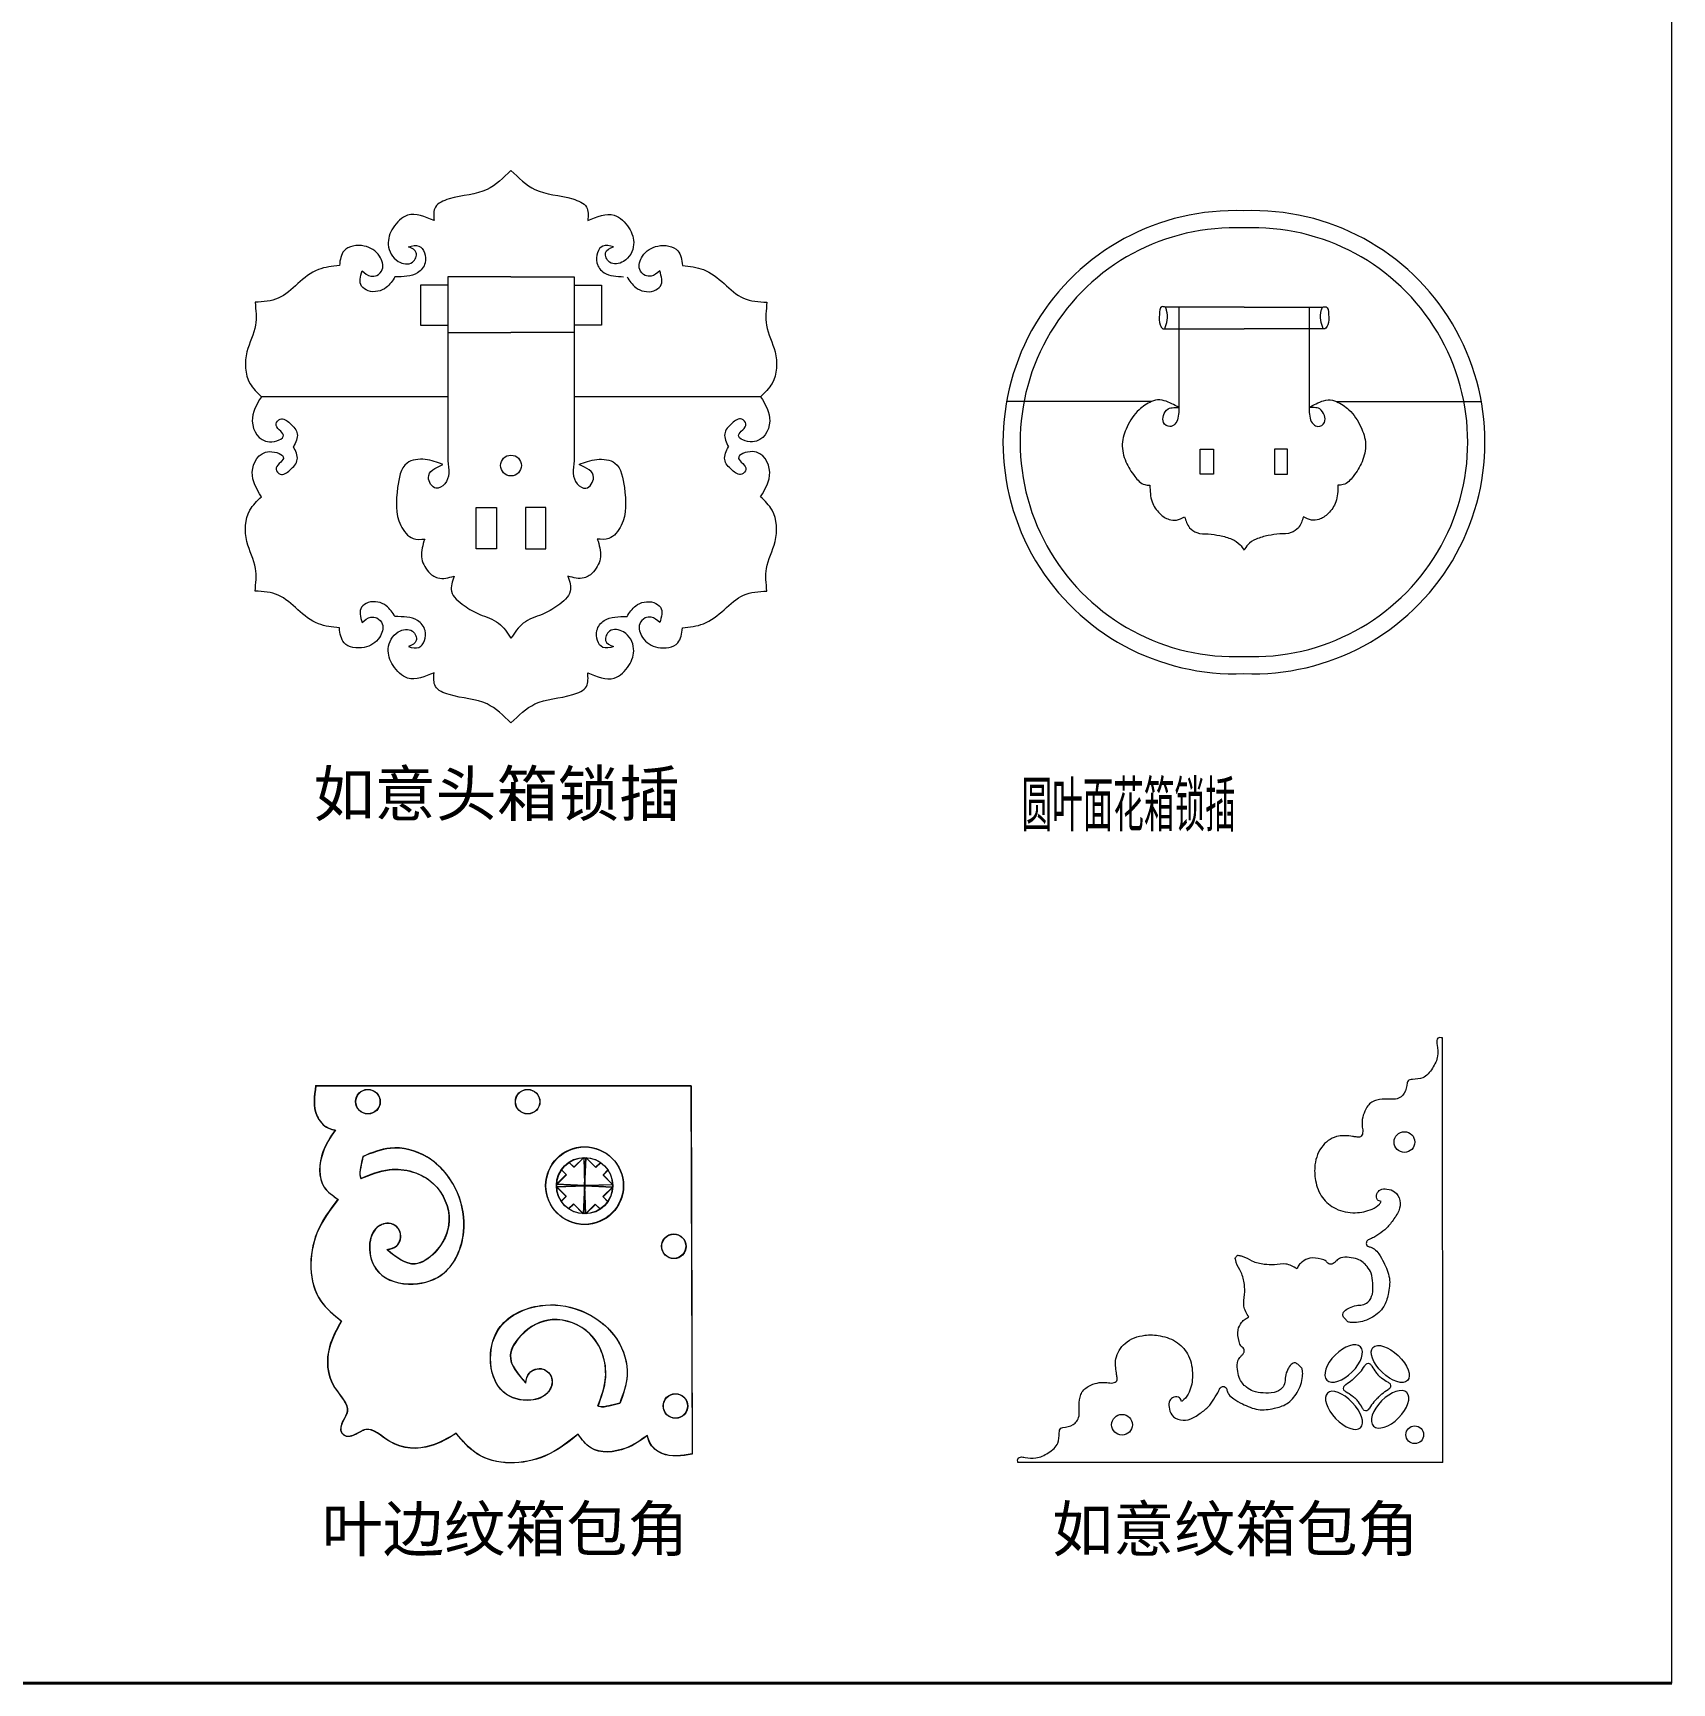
# Model space of a CAD drawing. Header units: millimetres. Extents: x -51923 to -51163, y -26833 to -26390.
# Drawn here: x -51779.7 to -51670, y -26832.9 to -26722.4 of the extents above; entities that cross this region are included whole.
import ezdxf

# ---------------------------------------------------------------- set-up
doc = ezdxf.new("R2010")
doc.units = ezdxf.units.MM
doc.header["$LTSCALE"] = 0.35
doc.styles.get("Standard").update_dxf_attribs({"font": 'simhei.ttf', "width": 0.5})
doc.styles.add('样式 1', font='simhei.ttf')

msp = doc.modelspace()

# ---------------------------------------------------------------- linework, layer by layer
at = {"lineweight": 5}
msp.add_line((-51669.97, -26832.91), (-51669.97, -26492.85), dxfattribs=at)
at = {"lineweight": 13}
for p, q in [((-51751.94, -26746.76), (-51764.41, -26746.76)), ((-51730.99, -26746.76), (-51743.47, -26746.76)), ((-51685.32, -26818.15), (-51685.34, -26789.7)), ((-51760.78, -26792.9), (-51735.66, -26792.9)), ((-51760.76, -26792.92), (-51735.64, -26792.91)), ((-51735.66, -26792.9), (-51735.58, -26817.56)), ((-51735.64, -26792.91), (-51735.57, -26817.58)), ((-51742.83, -26797.71), (-51743.49, -26798.36)), ((-51742.82, -26797.72), (-51743.48, -26798.37)), ((-51742.83, -26797.71), (-51742.78, -26799.59)), ((-51742.82, -26797.72), (-51742.76, -26799.61)), ((-51742.78, -26799.59), (-51742.68, -26797.71)), ((-51742.76, -26799.61), (-51742.67, -26797.73)), ((-51742.04, -26798.37), (-51742.68, -26797.71)), ((-51742.02, -26798.38), (-51742.67, -26797.73)), ((-51744, -26798.86), (-51744.66, -26799.5)), ((-51743.99, -26798.87), (-51744.64, -26799.52)), ((-51744, -26798.86), (-51744.33, -26798.52)), ((-51743.99, -26798.87), (-51744.31, -26798.54)), ((-51743.49, -26798.36), (-51743.82, -26798.02)), ((-51743.48, -26798.37), (-51743.8, -26798.04)), ((-51742.04, -26798.37), (-51741.71, -26798.04)), ((-51742.02, -26798.38), (-51741.69, -26798.06)), ((-51741.54, -26798.88), (-51741.21, -26798.55)), ((-51740.89, -26799.54), (-51741.54, -26798.88)), ((-51741.52, -26798.89), (-51741.19, -26798.57)), ((-51740.88, -26799.55), (-51741.52, -26798.89)), ((-51742.78, -26799.59), (-51744.66, -26799.5)), ((-51744.66, -26799.65), (-51742.78, -26799.59)), ((-51744.66, -26799.65), (-51744.01, -26800.31)), ((-51744.65, -26799.67), (-51742.76, -26799.61)), ((-51744.65, -26799.67), (-51744, -26800.32)), ((-51742.76, -26799.61), (-51744.64, -26799.52)), ((-51742.78, -26799.59), (-51742.87, -26801.48)), ((-51742.76, -26799.61), (-51742.85, -26801.49)), ((-51740.89, -26799.54), (-51742.78, -26799.59)), ((-51742.78, -26799.59), (-51740.89, -26799.68)), ((-51742.72, -26801.48), (-51742.78, -26799.59)), ((-51740.88, -26799.55), (-51742.76, -26799.61)), ((-51742.76, -26799.61), (-51740.88, -26799.7)), ((-51742.7, -26801.49), (-51742.76, -26799.61)), ((-51741.55, -26800.33), (-51740.89, -26799.68)), ((-51741.54, -26800.35), (-51740.88, -26799.7)), ((-51744.01, -26800.31), (-51744.35, -26800.64)), ((-51744, -26800.32), (-51744.33, -26800.65)), ((-51743.51, -26800.82), (-51743.85, -26801.14)), ((-51743.5, -26800.83), (-51743.83, -26801.16)), ((-51743.51, -26800.82), (-51742.87, -26801.48)), ((-51743.5, -26800.83), (-51742.85, -26801.49)), ((-51742.72, -26801.48), (-51742.06, -26800.83)), ((-51742.7, -26801.49), (-51742.05, -26800.85)), ((-51742.06, -26800.83), (-51741.73, -26801.16)), ((-51742.05, -26800.85), (-51741.72, -26801.18)), ((-51741.55, -26800.33), (-51741.22, -26800.66)), ((-51741.54, -26800.35), (-51741.21, -26800.68)), ((-51685.32, -26818.15), (-51713.76, -26818.15))]:
    msp.add_line(p, q, dxfattribs=at)
at = {"lineweight": 40, "ltscale": 3}
msp.add_line((-51669.97, -26832.91), (-51923.06, -26832.91), dxfattribs=at)
at = {"lineweight": 13}
for points in [[(-51747.7, -26738.73), (-51751.94, -26738.73), (-51751.94, -26742.46), (-51747.7, -26742.46)], [(-51747.7, -26738.73), (-51743.47, -26738.73), (-51743.47, -26742.46), (-51747.7, -26742.46)], [(-51751.94, -26739.3), (-51753.75, -26739.3), (-51753.75, -26741.98), (-51751.94, -26741.98)], [(-51743.47, -26739.3), (-51741.65, -26739.3), (-51741.65, -26741.98), (-51743.47, -26741.98)], [(-51698.62, -26740.76), (-51703.89, -26740.76)], [(-51702.99, -26740.76), (-51702.99, -26747.68)], [(-51698.62, -26740.76), (-51693.35, -26740.76)], [(-51694.26, -26740.76), (-51694.26, -26747.68)], [(-51751.94, -26742.46), (-51751.94, -26751.05)], [(-51743.47, -26742.46), (-51743.47, -26751.05)], [(-51703.92, -26742.21), (-51698.62, -26742.21)], [(-51693.33, -26742.21), (-51698.62, -26742.21)], [(-51704.82, -26747.09), (-51714.52, -26747.09)], [(-51692.43, -26747.09), (-51682.73, -26747.09)]]:
    msp.add_lwpolyline(points, dxfattribs=at)
for points in [[(-51701.55, -26750.28), (-51700.67, -26750.28), (-51700.67, -26751.95), (-51701.55, -26751.95)], [(-51695.7, -26750.28), (-51696.58, -26750.28), (-51696.58, -26751.95), (-51695.7, -26751.95)], [(-51750.04, -26754.19), (-51748.66, -26754.19), (-51748.66, -26756.94), (-51750.04, -26756.94)], [(-51745.36, -26754.19), (-51746.74, -26754.19), (-51746.74, -26756.94), (-51745.36, -26756.94)]]:
    msp.add_lwpolyline(points, close=True, dxfattribs=at)
for centre, radius in [((-51747.7, -26751.37), 0.695), ((-51757.29, -26793.97), 0.817), ((-51757.27, -26793.98), 0.817), ((-51746.59, -26793.97), 0.817), ((-51746.58, -26793.98), 0.817), ((-51687.88, -26796.68), 0.693), ((-51742.78, -26799.59), 2.6), ((-51742.76, -26799.61), 2.6), ((-51742.78, -26799.59), 1.88), ((-51742.76, -26799.61), 1.88), ((-51736.81, -26803.65), 0.817), ((-51736.79, -26803.67), 0.817), ((-51736.7, -26814.35), 0.817), ((-51736.68, -26814.36), 0.817), ((-51706.79, -26815.61), 0.693), ((-51687.19, -26816.28), 0.596)]:
    msp.add_circle(centre, radius, dxfattribs=at)
for centre, radius, start, end in [((-51699.25, -26749.81), 15.51, 87.6892, 272.3108), ((-51698, -26749.81), 15.51, 267.6892, 92.3108), ((-51699.25, -26749.81), 14.36, 87.504, 272.496), ((-51698, -26749.81), 14.36, 267.504, 92.496)]:
    msp.add_arc(centre, radius, start, end, dxfattribs=at)
at = {"lineweight": 13, "extrusion": (0, 0, -1)}
for centre, major_axis, ratio in [((-51691.95, -26811.51), (1.12, 1.12), 0.507341), ((-51691.93, -26814.65), (-1.11, 1.16), 0.481795), ((-51688.84, -26814.58), (1.12, 1.12), 0.507341)]:
    msp.add_ellipse(centre, major_axis=major_axis, ratio=ratio, dxfattribs=at)
at = {"lineweight": 13}
msp.add_ellipse((-51688.83, -26811.54), major_axis=(-1.16, 1.11), ratio=0.481795, dxfattribs=at)
for points in [[(-51747.7, -26731.61), (-51749.3, -26732.88), (-51751.85, -26733.52), (-51752.76, -26734.06), (-51752.85, -26734.97)], [(-51747.7, -26731.61), (-51746.1, -26732.88), (-51743.56, -26733.52), (-51742.65, -26734.06), (-51742.56, -26734.97)], [(-51752.85, -26734.97), (-51754.62, -26734.61), (-51755.6, -26735.46), (-51755.92, -26736.58), (-51755.25, -26737.7), (-51754.3, -26737.75), (-51754.04, -26737.12), (-51754.57, -26736.72)], [(-51742.56, -26734.97), (-51740.79, -26734.61), (-51739.8, -26735.46), (-51739.49, -26736.58), (-51740.16, -26737.7), (-51741.1, -26737.75), (-51741.37, -26737.12), (-51740.83, -26736.72)], [(-51757.67, -26738.33), (-51757.08, -26738.69), (-51756.68, -26738.64), (-51756.32, -26738.24), (-51756.5, -26737.35), (-51757.53, -26736.67), (-51758.88, -26736.99), (-51759.19, -26737.97)], [(-51754.57, -26736.72), (-51753.86, -26736.67), (-51753.45, -26737.79), (-51753.95, -26738.46), (-51755.47, -26738.73)], [(-51740.83, -26736.72), (-51741.55, -26736.67), (-51741.95, -26737.79), (-51741.46, -26738.46), (-51740.16, -26738.73)], [(-51737.74, -26738.33), (-51738.32, -26738.69), (-51738.72, -26738.64), (-51739.08, -26738.24), (-51738.9, -26737.35), (-51737.87, -26736.67), (-51736.53, -26736.99), (-51736.21, -26737.97)], [(-51759.19, -26737.97), (-51760.59, -26738.25), (-51761.98, -26739.19), (-51763.28, -26740.17), (-51764.84, -26740.44)], [(-51736.21, -26737.97), (-51734.82, -26738.25), (-51733.43, -26739.19), (-51732.13, -26740.17), (-51730.56, -26740.44)], [(-51755.47, -26738.73), (-51756.05, -26739.45), (-51757.26, -26739.67), (-51757.71, -26739.36), (-51757.67, -26738.33)], [(-51739.93, -26738.73), (-51739.35, -26739.45), (-51738.14, -26739.67), (-51737.69, -26739.36), (-51737.74, -26738.33)], [(-51764.84, -26740.44), (-51764.8, -26741.97), (-51765.38, -26743.76), (-51765.18, -26745.87), (-51764.41, -26746.76)], [(-51730.56, -26740.44), (-51730.6, -26741.97), (-51730.02, -26743.76), (-51730.22, -26745.87), (-51730.99, -26746.76)], [(-51703.89, -26740.76), (-51704.12, -26740.74), (-51704.29, -26741.25), (-51704.23, -26741.96), (-51704.05, -26742.21), (-51703.92, -26742.21)], [(-51693.35, -26740.76), (-51693.13, -26740.74), (-51692.96, -26741.25), (-51693.02, -26741.96), (-51693.2, -26742.21), (-51693.33, -26742.21)], [(-51764.41, -26746.76), (-51765.02, -26748.41), (-51763.87, -26749.78), (-51762.94, -26749.34), (-51763.43, -26748.58), (-51763.16, -26748.27), (-51762.5, -26748.54), (-51762.01, -26749.25), (-51762.27, -26750.11)], [(-51730.99, -26746.76), (-51730.38, -26748.41), (-51731.53, -26749.78), (-51732.46, -26749.34), (-51731.97, -26748.58), (-51732.24, -26748.27), (-51732.9, -26748.54), (-51733.39, -26749.25), (-51733.14, -26750.11)], [(-51702.99, -26747.49), (-51703.96, -26747.03), (-51704.55, -26746.99), (-51704.82, -26747.09), (-51705.65, -26747.64), (-51706.45, -26748.79), (-51706.77, -26749.93), (-51706.53, -26751.12), (-51705.94, -26752.1), (-51705.27, -26752.65), (-51704.92, -26752.69)], [(-51694.26, -26747.49), (-51693.29, -26747.03), (-51692.7, -26746.99), (-51692.43, -26747.09), (-51691.6, -26747.64), (-51690.8, -26748.79), (-51690.48, -26749.93), (-51690.72, -26751.12), (-51691.31, -26752.1), (-51691.98, -26752.65), (-51692.33, -26752.69)], [(-51702.99, -26747.68), (-51703.26, -26748.61), (-51703.58, -26748.76), (-51704.01, -26748.48), (-51704.01, -26748.02), (-51703.7, -26747.58), (-51703.33, -26747.49), (-51702.99, -26747.49)], [(-51694.26, -26747.68), (-51693.98, -26748.61), (-51693.67, -26748.76), (-51693.24, -26748.48), (-51693.24, -26748.02), (-51693.55, -26747.58), (-51693.92, -26747.49), (-51694.26, -26747.49)], [(-51764.41, -26753.46), (-51765.02, -26751.81), (-51763.87, -26750.44), (-51762.94, -26750.89), (-51763.43, -26751.64), (-51763.16, -26751.95), (-51762.5, -26751.68), (-51762.01, -26750.97), (-51762.27, -26750.11)], [(-51730.99, -26753.46), (-51730.38, -26751.81), (-51731.53, -26750.44), (-51732.46, -26750.89), (-51731.97, -26751.64), (-51732.24, -26751.95), (-51732.9, -26751.68), (-51733.39, -26750.97), (-51733.14, -26750.11)], [(-51752.27, -26751.3), (-51753.44, -26750.96), (-51754.66, -26751.21), (-51755.29, -26752.85), (-51755.08, -26755.38), (-51754.24, -26756.26), (-51753.48, -26756.3)], [(-51751.94, -26751.05), (-51752.14, -26752.6), (-51752.73, -26752.89), (-51753.23, -26752.18), (-51752.27, -26751.3)], [(-51743.47, -26751.05), (-51743.26, -26752.6), (-51742.68, -26752.89), (-51742.17, -26752.18), (-51743.14, -26751.3)], [(-51743.14, -26751.3), (-51741.96, -26750.96), (-51740.74, -26751.21), (-51740.11, -26752.85), (-51740.32, -26755.38), (-51741.16, -26756.26), (-51741.92, -26756.3)], [(-51764.84, -26759.78), (-51764.8, -26758.26), (-51765.38, -26756.47), (-51765.18, -26754.36), (-51764.41, -26753.46)], [(-51730.56, -26759.78), (-51730.6, -26758.26), (-51730.02, -26756.47), (-51730.22, -26754.36), (-51730.99, -26753.46)], [(-51704.92, -26752.69), (-51704.78, -26753.8), (-51704.26, -26754.59), (-51703.64, -26754.98), (-51703.15, -26755.03), (-51702.6, -26754.81)], [(-51692.33, -26752.69), (-51692.47, -26753.8), (-51692.99, -26754.59), (-51693.61, -26754.98), (-51694.1, -26755.03), (-51694.64, -26754.81)], [(-51753.48, -26756.3), (-51753.69, -26757.48), (-51753.23, -26758.48), (-51752.6, -26758.9), (-51751.51, -26758.78)], [(-51741.92, -26756.3), (-51741.71, -26757.48), (-51742.17, -26758.48), (-51742.8, -26758.9), (-51743.89, -26758.78)], [(-51751.51, -26758.78), (-51751.68, -26759.79), (-51750.84, -26760.75), (-51749.79, -26761.34), (-51748.53, -26761.93), (-51747.7, -26762.94)], [(-51743.89, -26758.78), (-51743.73, -26759.79), (-51744.57, -26760.75), (-51745.62, -26761.34), (-51746.88, -26761.93), (-51747.7, -26762.94)], [(-51759.19, -26762.25), (-51760.59, -26761.97), (-51761.98, -26761.03), (-51763.28, -26760.05), (-51764.84, -26759.78)], [(-51736.21, -26762.25), (-51734.82, -26761.97), (-51733.43, -26761.03), (-51732.13, -26760.05), (-51730.56, -26759.78)], [(-51755.47, -26761.49), (-51756.05, -26760.77), (-51757.26, -26760.55), (-51757.71, -26760.86), (-51757.67, -26761.89)], [(-51739.93, -26761.49), (-51739.35, -26760.77), (-51738.14, -26760.55), (-51737.69, -26760.86), (-51737.74, -26761.89)], [(-51757.67, -26761.89), (-51757.08, -26761.53), (-51756.68, -26761.58), (-51756.32, -26761.98), (-51756.5, -26762.88), (-51757.53, -26763.55), (-51758.88, -26763.24), (-51759.19, -26762.25)], [(-51752.85, -26765.25), (-51754.62, -26765.61), (-51755.6, -26764.76), (-51755.92, -26763.64), (-51755.25, -26762.52), (-51754.3, -26762.47), (-51754.04, -26763.1), (-51754.57, -26763.5)], [(-51754.57, -26763.5), (-51753.86, -26763.55), (-51753.45, -26762.43), (-51753.95, -26761.76), (-51755.47, -26761.49)], [(-51742.56, -26765.25), (-51740.79, -26765.61), (-51739.8, -26764.76), (-51739.49, -26763.64), (-51740.16, -26762.52), (-51741.1, -26762.47), (-51741.37, -26763.1), (-51740.83, -26763.5)], [(-51740.83, -26763.5), (-51741.55, -26763.55), (-51741.95, -26762.43), (-51741.46, -26761.76), (-51739.93, -26761.49)], [(-51737.74, -26761.89), (-51738.32, -26761.53), (-51738.72, -26761.58), (-51739.08, -26761.98), (-51738.9, -26762.88), (-51737.87, -26763.55), (-51736.53, -26763.24), (-51736.21, -26762.25)], [(-51747.7, -26768.61), (-51749.3, -26767.34), (-51751.85, -26766.71), (-51752.76, -26766.16), (-51752.85, -26765.25)], [(-51747.7, -26768.61), (-51746.1, -26767.34), (-51743.56, -26766.71), (-51742.65, -26766.16), (-51742.56, -26765.25)], [(-51685.34, -26789.7), (-51685.64, -26789.73), (-51685.71, -26789.88), (-51685.7, -26790.18)], [(-51685.7, -26790.18), (-51685.66, -26790.92), (-51686.01, -26791.74), (-51686.65, -26792.38), (-51687.34, -26792.48), (-51687.64, -26792.58), (-51687.7, -26792.71)], [(-51760.78, -26792.9), (-51760.7, -26794.92), (-51759.94, -26795.73), (-51759.48, -26795.87)], [(-51760.76, -26792.92), (-51760.68, -26794.94), (-51759.93, -26795.75), (-51759.46, -26795.88)], [(-51687.7, -26792.71), (-51687.89, -26793.41), (-51688.11, -26793.65), (-51688.47, -26793.8), (-51689, -26793.8)], [(-51689, -26793.8), (-51689.72, -26793.87), (-51690.06, -26794), (-51690.53, -26794.6), (-51690.7, -26795.16), (-51690.7, -26795.68), (-51690.68, -26796.06), (-51690.83, -26796.34), (-51691.11, -26796.34), (-51691.36, -26796.3)], [(-51759.48, -26795.87), (-51760.29, -26797.33), (-51760.21, -26799.69), (-51759.29, -26800.5)], [(-51759.46, -26795.88), (-51760.28, -26797.35), (-51760.2, -26799.71), (-51759.27, -26800.52)], [(-51691.36, -26796.3), (-51692.29, -26796.28), (-51693.33, -26796.9), (-51693.87, -26798.21), (-51693.83, -26799.25), (-51693.37, -26800.4), (-51692.48, -26801.14), (-51691.17, -26801.41), (-51690.05, -26801.17), (-51689.55, -26800.83), (-51689.44, -26800.67)], [(-51757.63, -26797.64), (-51757.77, -26798.37), (-51757.79, -26799.01), (-51757.75, -26799.11)], [(-51757.62, -26797.66), (-51757.76, -26798.39), (-51757.78, -26799.03), (-51757.73, -26799.13)], [(-51756.01, -26803.88), (-51755.36, -26803.62), (-51755.14, -26802.69), (-51755.78, -26802.13), (-51756.65, -26802.38), (-51757.18, -26803.61), (-51756.57, -26805.39), (-51754.26, -26806.18), (-51752.18, -26805.43), (-51750.88, -26802.69), (-51751.29, -26800.07), (-51753.35, -26797.66), (-51755.78, -26797.08), (-51757.63, -26797.64)], [(-51756, -26803.9), (-51755.35, -26803.64), (-51755.12, -26802.7), (-51755.77, -26802.14), (-51756.64, -26802.39), (-51757.16, -26803.62), (-51756.56, -26805.4), (-51754.25, -26806.19), (-51752.17, -26805.44), (-51750.86, -26802.7), (-51751.28, -26800.09), (-51753.33, -26797.68), (-51755.77, -26797.1), (-51757.62, -26797.66)], [(-51757.75, -26799.11), (-51755.85, -26798.52), (-51752.91, -26799.45), (-51751.86, -26801.93), (-51752.82, -26804.08), (-51754.13, -26804.83), (-51756.01, -26803.88)], [(-51757.73, -26799.13), (-51755.84, -26798.54), (-51752.89, -26799.47), (-51751.84, -26801.95), (-51752.81, -26804.09), (-51754.11, -26804.85), (-51756, -26803.9)], [(-51689.44, -26800.67), (-51689.68, -26800.54), (-51689.72, -26800.15), (-51689.49, -26799.88), (-51689.05, -26799.83), (-51688.54, -26800.01), (-51688.19, -26800.59), (-51688.26, -26801.28), (-51688.71, -26802), (-51689.19, -26802.55), (-51689.73, -26802.93), (-51690.01, -26803.1), (-51690.32, -26803.23)], [(-51759.29, -26800.5), (-51760.7, -26802.77), (-51760.44, -26807.31), (-51759.06, -26808.66)], [(-51759.27, -26800.52), (-51760.69, -26802.78), (-51760.43, -26807.33), (-51759.04, -26808.67)], [(-51690.32, -26803.23), (-51690.43, -26803.4), (-51690.42, -26803.53), (-51690.34, -26803.65), (-51690.14, -26803.71)], [(-51698.3, -26808.41), (-51698.63, -26807.66), (-51698.58, -26806.89), (-51698.6, -26806.21), (-51698.82, -26805.41), (-51699.14, -26804.75), (-51699.19, -26804.54), (-51699.2, -26804.42), (-51699.13, -26804.35)], [(-51695.07, -26805.17), (-51695.82, -26804.85), (-51696.59, -26804.9), (-51697.27, -26804.87), (-51698.07, -26804.66), (-51698.73, -26804.34), (-51698.94, -26804.29), (-51699.06, -26804.28), (-51699.13, -26804.35)], [(-51693.45, -26804.52), (-51694.22, -26804.46), (-51694.71, -26804.7), (-51694.95, -26804.93), (-51695.07, -26805.17)], [(-51690.14, -26803.71), (-51689.9, -26803.84), (-51689.6, -26804.17), (-51689.27, -26804.74), (-51688.89, -26805.79), (-51688.97, -26806.88), (-51689.27, -26807.7), (-51690.02, -26808.4), (-51690.57, -26808.65), (-51691.08, -26808.76), (-51691.49, -26808.76), (-51691.71, -26808.68), (-51691.87, -26808.49), (-51692.01, -26808.3), (-51691.9, -26808), (-51691.57, -26807.78), (-51691.09, -26807.62), (-51690.71, -26807.59), (-51690.33, -26807.4), (-51690.03, -26806.86), (-51690, -26806.12), (-51690.11, -26805.47), (-51690.38, -26805.01), (-51690.65, -26804.74), (-51691.03, -26804.52), (-51691.58, -26804.41), (-51692.15, -26804.44), (-51692.44, -26804.63), (-51692.58, -26804.77), (-51692.74, -26804.85), (-51692.88, -26804.85), (-51693.01, -26804.8), (-51693.12, -26804.66), (-51693.45, -26804.52)], [(-51746.72, -26812.81), (-51746.49, -26812.15), (-51745.56, -26811.88), (-51744.98, -26812.5), (-51745.19, -26813.39), (-51746.4, -26813.96), (-51748.2, -26813.42), (-51749.08, -26811.15), (-51748.42, -26809.04), (-51745.73, -26807.63), (-51743.1, -26807.94), (-51740.61, -26809.89), (-51739.93, -26812.3), (-51740.42, -26814.17)], [(-51746.71, -26812.82), (-51746.47, -26812.16), (-51745.55, -26811.9), (-51744.96, -26812.52), (-51745.18, -26813.4), (-51746.38, -26813.97), (-51748.19, -26813.44), (-51749.07, -26811.17), (-51748.41, -26809.06), (-51745.72, -26807.64), (-51743.09, -26807.95), (-51740.6, -26809.91), (-51739.92, -26812.31), (-51740.41, -26814.19)], [(-51741.89, -26814.35), (-51741.37, -26812.43), (-51742.42, -26809.53), (-51744.94, -26808.57), (-51747.04, -26809.63), (-51747.75, -26810.96), (-51746.72, -26812.81)], [(-51741.87, -26814.36), (-51741.36, -26812.45), (-51742.4, -26809.54), (-51744.93, -26808.59), (-51747.03, -26809.64), (-51747.73, -26810.98), (-51746.71, -26812.82)], [(-51698.95, -26810.03), (-51699.02, -26809.26), (-51698.78, -26808.77), (-51698.54, -26808.53), (-51698.3, -26808.41)], [(-51707.17, -26812.13), (-51707.2, -26811.2), (-51706.58, -26810.16), (-51705.27, -26809.62), (-51704.23, -26809.66), (-51703.07, -26810.12), (-51702.34, -26811), (-51702.07, -26812.31), (-51702.3, -26813.43), (-51702.65, -26813.93), (-51702.8, -26814.05)], [(-51699.76, -26813.34), (-51699.63, -26813.58), (-51699.31, -26813.88), (-51698.73, -26814.21), (-51697.68, -26814.59), (-51696.59, -26814.51), (-51695.77, -26814.21), (-51695.07, -26813.45), (-51694.82, -26812.91), (-51694.71, -26812.39), (-51694.71, -26811.98), (-51694.79, -26811.77), (-51694.98, -26811.6), (-51695.18, -26811.47), (-51695.47, -26811.58), (-51695.69, -26811.9), (-51695.85, -26812.39), (-51695.88, -26812.77), (-51696.07, -26813.15), (-51696.61, -26813.45), (-51697.35, -26813.48), (-51698, -26813.37), (-51698.46, -26813.1), (-51698.73, -26812.83), (-51698.95, -26812.45), (-51699.06, -26811.9), (-51699.03, -26811.33), (-51698.84, -26811.04), (-51698.71, -26810.9), (-51698.62, -26810.74), (-51698.62, -26810.6), (-51698.68, -26810.47), (-51698.81, -26810.36), (-51698.95, -26810.03)], [(-51709.67, -26814.49), (-51709.6, -26813.77), (-51709.47, -26813.43), (-51708.87, -26812.96), (-51708.31, -26812.79), (-51707.8, -26812.79), (-51707.41, -26812.81), (-51707.13, -26812.66), (-51707.13, -26812.38), (-51707.17, -26812.13)], [(-51702.8, -26814.05), (-51702.93, -26813.8), (-51703.32, -26813.76), (-51703.59, -26813.99), (-51703.64, -26814.43), (-51703.46, -26814.95), (-51702.88, -26815.29), (-51702.19, -26815.22), (-51701.47, -26814.78), (-51700.92, -26814.3), (-51700.55, -26813.75), (-51700.37, -26813.47), (-51700.24, -26813.16)], [(-51700.24, -26813.16), (-51700.07, -26813.06), (-51699.95, -26813.06), (-51699.82, -26813.14), (-51699.76, -26813.34)], [(-51740.42, -26814.17), (-51741.15, -26814.34), (-51741.78, -26814.39), (-51741.89, -26814.35)], [(-51740.41, -26814.19), (-51741.13, -26814.36), (-51741.77, -26814.4), (-51741.87, -26814.36)], [(-51710.76, -26815.79), (-51710.06, -26815.6), (-51709.82, -26815.38), (-51709.67, -26815.02), (-51709.67, -26814.49)], [(-51743.21, -26816.24), (-51745.44, -26817.7), (-51749.99, -26817.54), (-51751.37, -26816.18)], [(-51743.2, -26816.25), (-51745.43, -26817.71), (-51749.98, -26817.55), (-51751.36, -26816.2)], [(-51738.57, -26816.33), (-51740.02, -26817.17), (-51742.38, -26817.14), (-51743.21, -26816.24)], [(-51738.56, -26816.34), (-51740.01, -26817.19), (-51742.36, -26817.16), (-51743.2, -26816.25)], [(-51735.58, -26817.56), (-51737.6, -26817.53), (-51738.43, -26816.79), (-51738.57, -26816.33)], [(-51735.57, -26817.58), (-51737.59, -26817.54), (-51738.41, -26816.8), (-51738.56, -26816.34)], [(-51713.28, -26817.8), (-51712.55, -26817.83), (-51711.73, -26817.49), (-51711.08, -26816.84), (-51710.99, -26816.15), (-51710.89, -26815.85), (-51710.76, -26815.79)], [(-51713.76, -26818.15), (-51713.74, -26817.86), (-51713.59, -26817.78), (-51713.28, -26817.8)]]:
    msp.add_spline(points, degree=3, dxfattribs=at)
for points, knots in [([(-51703.92, -26742.21), (-51703.86, -26742.02), (-51703.74, -26741.63), (-51703.74, -26741.11), (-51703.86, -26740.84), (-51703.89, -26740.76)], [0, 0, 0, 0, 1.175373, 2.467948, 2.971541, 2.971541, 2.971541, 2.971541]), ([(-51693.33, -26742.21), (-51693.39, -26742.02), (-51693.5, -26741.63), (-51693.51, -26741.11), (-51693.39, -26740.84), (-51693.35, -26740.76)], [0, 0, 0, 0, 1.175373, 2.467948, 2.971541, 2.971541, 2.971541, 2.971541]), ([(-51702.6, -26754.81), (-51702.52, -26755.07), (-51702.37, -26755.52), (-51701.74, -26755.96), (-51701.01, -26755.93), (-51700.22, -26756.06), (-51699.48, -26756.24), (-51698.9, -26756.6), (-51698.7, -26756.91), (-51698.62, -26757.05)], [0, 0, 0, 0, 1.601942, 2.770516, 4.317007, 5.869089, 7.56353, 8.890333, 9.814193, 9.814193, 9.814193, 9.814193]), ([(-51694.64, -26754.81), (-51694.73, -26755.07), (-51694.87, -26755.52), (-51695.51, -26755.96), (-51696.24, -26755.93), (-51697.03, -26756.06), (-51697.77, -26756.24), (-51698.35, -26756.6), (-51698.55, -26756.91), (-51698.62, -26757.05)], [0, 0, 0, 0, 1.601942, 2.770516, 4.317007, 5.869089, 7.56353, 8.890333, 9.814193, 9.814193, 9.814193, 9.814193]), ([(-51759.06, -26808.66), (-51759.37, -26809.22), (-51760.13, -26810.59), (-51760.02, -26812.89), (-51758.35, -26814.42), (-51758.99, -26815.33), (-51759.19, -26815.99), (-51759, -26816.19), (-51758.95, -26816.24)], [0, 0, 0, 0, 12.326003, 30.263842, 41.986429, 46.856409, 51.333615, 52.580509, 52.580509, 52.580509, 52.580509]), ([(-51759.04, -26808.67), (-51759.35, -26809.23), (-51760.11, -26810.6), (-51760, -26812.91), (-51758.33, -26814.43), (-51758.98, -26815.35), (-51759.18, -26816.01), (-51758.99, -26816.21), (-51758.93, -26816.25)], [0, 0, 0, 0, 12.326003, 30.263842, 41.986429, 46.856409, 51.333615, 52.580509, 52.580509, 52.580509, 52.580509]), ([(-51691.12, -26812.36), (-51691.02, -26812.27), (-51690.8, -26812.07), (-51690.59, -26811.76), (-51690.41, -26811.47), (-51690.16, -26811.51), (-51690.03, -26811.78), (-51689.84, -26812.04), (-51689.68, -26812.25), (-51689.62, -26812.32)], [0.151351, 0.151351, 0.151351, 0.151351, 0.535481, 1.046004, 1.290703, 1.464996, 1.681307, 2.14929, 2.445046, 2.445046, 2.445046, 2.445046]), ([(-51691.12, -26812.36), (-51691.2, -26812.45), (-51691.41, -26812.67), (-51691.71, -26812.88), (-51692, -26813.06), (-51691.97, -26813.31), (-51691.69, -26813.44), (-51691.43, -26813.63), (-51691.22, -26813.79), (-51691.15, -26813.85)], [0.151351, 0.151351, 0.151351, 0.151351, 0.535481, 1.046004, 1.290703, 1.464996, 1.681307, 2.14929, 2.445046, 2.445046, 2.445046, 2.445046]), ([(-51689.65, -26813.82), (-51689.57, -26813.72), (-51689.36, -26813.5), (-51689.06, -26813.3), (-51688.77, -26813.11), (-51688.8, -26812.86), (-51689.08, -26812.73), (-51689.34, -26812.54), (-51689.54, -26812.39), (-51689.62, -26812.32)], [0.151351, 0.151351, 0.151351, 0.151351, 0.535481, 1.046004, 1.290703, 1.464996, 1.681307, 2.14929, 2.445046, 2.445046, 2.445046, 2.445046]), ([(-51689.65, -26813.82), (-51689.75, -26813.9), (-51689.97, -26814.11), (-51690.17, -26814.41), (-51690.36, -26814.7), (-51690.61, -26814.67), (-51690.74, -26814.39), (-51690.93, -26814.13), (-51691.08, -26813.93), (-51691.15, -26813.85)], [0.151351, 0.151351, 0.151351, 0.151351, 0.535481, 1.046004, 1.290703, 1.464996, 1.681307, 2.14929, 2.445046, 2.445046, 2.445046, 2.445046]), ([(-51751.37, -26816.18), (-51751.92, -26816.5), (-51753.27, -26817.3), (-51755.58, -26817.23), (-51757.14, -26815.6), (-51758.04, -26816.26), (-51758.7, -26816.48), (-51758.91, -26816.28), (-51758.95, -26816.24)], [0, 0, 0, 0, 12.326003, 30.263842, 41.986429, 46.856409, 51.333615, 52.580509, 52.580509, 52.580509, 52.580509]), ([(-51751.36, -26816.2), (-51751.91, -26816.52), (-51753.26, -26817.31), (-51755.57, -26817.25), (-51757.13, -26815.61), (-51758.03, -26816.27), (-51758.68, -26816.49), (-51758.9, -26816.29), (-51758.93, -26816.25)], [0, 0, 0, 0, 12.326003, 30.263842, 41.986429, 46.856409, 51.333615, 52.580509, 52.580509, 52.580509, 52.580509])]:
    msp.add_open_spline(points, degree=3, knots=knots, dxfattribs=at)

# ---------------------------------------------------------------- texts
at = {"lineweight": 5, "char_height": 3, "width": 203.6821, "attachment_point": 1, "style": '样式 1'}
for s, insert in [('{\\fSimSun|b0|i0|c134|p54;如意头箱锁插}', (-51760.93, -26771.85)), ('{\\fSimSun|b0|i0|c134|p54;叶边纹箱包角}', (-51760.37, -26821.09)), ('{\\fSimSun|b0|i0|c134|p54;如意纹箱包角}', (-51711.48, -26821.09))]:
    msp.add_mtext(s, dxfattribs=dict(at, insert=insert))
at = {"lineweight": 5, "insert": (-51713.51, -26772.55), "char_height": 3, "width": 50.3833, "attachment_point": 1}
msp.add_mtext('{\\fSimSun|b0|i0|c134|p2;圆叶面花箱锁插}', dxfattribs=at)

doc.saveas('drawing.dxf')
